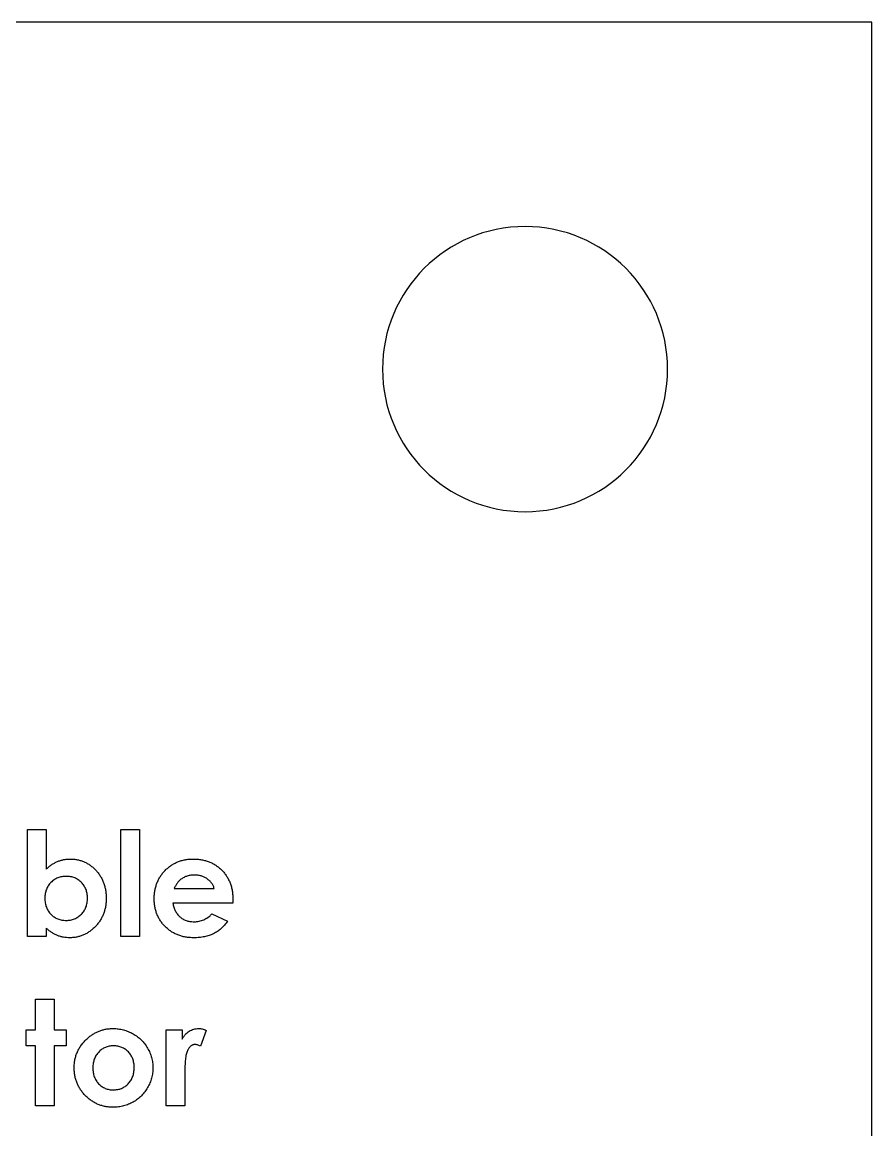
# Model space of a CAD drawing. Extents: x 0 to 254, y 0 to 81.
# Drawn here: x 223.01 to 254.12, y 40.67 to 81.21 of the extents above; entities that cross this region are included whole.
import ezdxf

# ---------------------------------------------------------------- set-up
doc = ezdxf.new("R2010")
doc.units = 0
doc.layers.get('0').update_dxf_attribs({"linetype": 'CONTINUOUS'})

msp = doc.modelspace()

# ---------------------------------------------------------------- linework, layer by layer
at = {"color": 7}
for points in [[(0.120758, 81.210954), (0.120758, 0.120761), (254.120758, 0.120761), (254.120758, 81.210954)], [(246.640458, 68.510949)], [(227.304219, 47.745761), (226.620374, 47.745761), (226.620374, 51.653445), (227.304219, 51.653445)], [(228.756631, 49.783582)], [(224.617682, 44.326524), (224.617682, 43.740366), (224.178066, 43.740366), (224.178066, 41.542314), (223.494219, 41.542314), (223.494219, 43.740366), (223.152298, 43.740366), (223.152298, 44.326524), (223.494219, 44.326524), (223.494219, 45.449998), (224.178066, 45.449998), (224.178066, 44.326524)], [(226.428041, 42.132176)]]:
    msp.add_lwpolyline(points, close=True, dxfattribs=at)
for points in [[(223.884985, 48.049556), (223.884985, 47.745788), (223.201137, 47.745788), (223.201137, 51.653472), (223.884985, 51.653472), (223.884985, 50.205645)], [(224.903885, 50.572649), (224.90389, 50.572755)], [(228.574219, 49.504235), (230.039606, 49.504235)], [(230.723451, 49.095903), (230.721069, 48.966893), (228.525327, 48.966893)], [(224.70164, 48.335359), (224.701634, 48.335623)], [(229.955603, 48.572293), (230.528019, 48.299825)], [(229.136665, 47.702819), (229.136713, 47.703004)], [(228.965035, 42.669571), (228.96499, 41.542314), (228.281143, 41.542314), (228.281143, 44.326524), (228.867298, 44.326524), (228.867298, 43.983836)], [(229.746527, 44.306654), (229.534352, 43.727375)], [(227.789626, 42.840413), (227.789639, 42.840545)], [(228.962625, 42.805038), (228.965035, 42.669571)]]:
    msp.add_lwpolyline(points, dxfattribs=at)
for points in [[(241.420758, 73.730646), (238.537999, 73.730646), (236.201058, 71.393717), (236.201058, 68.510949)], [(246.640458, 68.510949), (246.640458, 71.393717), (244.303518, 73.730646), (241.420758, 73.730646)], [(236.201058, 68.510949), (236.201058, 65.628181), (238.537999, 63.291249), (241.420758, 63.291249)], [(241.420758, 63.291249), (244.303518, 63.291249), (246.640458, 65.628181), (246.640458, 68.510949)], [(223.884985, 50.205645), (223.916737, 50.235543), (223.948493, 50.265441), (223.981912, 50.293434)], [(223.981912, 50.293434), (224.014099, 50.320369), (224.047828, 50.345504), (224.082658, 50.368973)], [(224.082658, 50.368973), (224.116762, 50.391991), (224.151923, 50.413317), (224.187983, 50.433081)], [(224.187983, 50.433081), (224.223223, 50.452396), (224.259323, 50.470202), (224.296362, 50.48576)], [(224.296362, 50.48576), (224.333239, 50.501105), (224.371051, 50.514467), (224.409318, 50.526214)], [(224.409318, 50.526214), (224.447515, 50.537856), (224.486168, 50.548175), (224.525327, 50.55598)], [(224.525327, 50.55598), (224.565133, 50.563918), (224.605464, 50.569474), (224.645916, 50.572649)], [(224.645916, 50.572649), (224.687045, 50.576088), (224.728302, 50.577411), (224.769558, 50.578734)], [(224.769558, 50.578734), (224.814403, 50.578814), (224.859249, 50.576088), (224.903885, 50.572649)], [(224.90389, 50.572755), (224.94717, 50.569051), (224.990255, 50.562436), (225.032874, 50.553705)], [(225.032874, 50.553705), (225.074866, 50.545238), (225.116406, 50.53439), (225.157279, 50.521664)], [(225.157279, 50.521664), (225.197464, 50.508964), (225.237003, 50.494279), (225.275579, 50.477372)], [(225.275579, 50.477372), (225.31446, 50.460439), (225.352364, 50.441098), (225.389297, 50.420143)], [(225.389297, 50.420143), (225.426826, 50.398712), (225.463351, 50.375772), (225.498438, 50.35069)], [(225.498438, 50.35069), (225.534225, 50.325025), (225.568515, 50.297429), (225.601474, 50.268272)], [(228.350596, 50.26134), (228.386106, 50.291344), (228.422906, 50.319813), (228.461263, 50.34606)], [(228.461263, 50.34606), (228.499051, 50.371989), (228.538347, 50.39559), (228.578799, 50.417047)], [(228.578799, 50.417047), (228.619238, 50.438479), (228.660833, 50.457687), (228.703203, 50.475044)], [(228.703203, 50.475044), (228.745677, 50.492507), (228.788931, 50.507958), (228.832952, 50.520843)], [(228.832952, 50.520843), (228.877847, 50.534073), (228.923538, 50.544391), (228.969567, 50.552884)], [(228.969567, 50.552884), (229.017084, 50.56188), (229.06496, 50.568759), (229.113054, 50.572728)], [(229.113054, 50.572728), (229.162763, 50.576962), (229.212704, 50.577755), (229.262644, 50.578814)], [(229.262644, 50.578814), (229.315359, 50.57884), (229.368077, 50.576168), (229.420629, 50.572728)], [(229.420629, 50.572728), (229.471257, 50.569024), (229.521732, 50.562409), (229.571748, 50.553678)], [(229.571748, 50.553678), (229.619778, 50.545212), (229.667387, 50.534364), (229.71447, 50.521637)], [(229.71447, 50.521637), (229.76046, 50.509202), (229.80595, 50.49465), (229.850323, 50.477346)], [(229.850323, 50.477346), (229.893813, 50.460413), (229.936231, 50.440728), (229.977781, 50.419349)], [(229.977781, 50.419349), (230.019072, 50.398183), (230.059503, 50.375217), (230.09837, 50.349896)], [(230.09837, 50.349896), (230.137552, 50.324232), (230.175149, 50.296397), (230.211326, 50.266711)], [(224.311615, 49.888939), (224.288173, 49.879943), (224.265252, 49.86936), (224.242924, 49.857639)], [(224.383357, 49.912487), (224.359094, 49.905608), (224.335083, 49.897935), (224.311615, 49.888939)], [(224.458916, 49.929949), (224.433463, 49.925452), (224.408272, 49.919366), (224.383357, 49.912487)], [(224.538291, 49.940004), (224.511698, 49.937358), (224.485166, 49.934712), (224.458916, 49.929949)], [(224.621495, 49.943708), (224.593729, 49.943787), (224.565977, 49.941062), (224.538291, 49.940004)], [(224.703934, 49.940004), (224.67651, 49.942649), (224.649009, 49.942914), (224.621495, 49.943708)], [(224.782544, 49.929949), (224.756536, 49.934712), (224.730268, 49.937887), (224.703934, 49.940004)], [(224.857342, 49.912487), (224.832762, 49.919631), (224.807772, 49.925452), (224.782544, 49.929949)], [(224.929084, 49.887352), (224.905562, 49.896877), (224.88166, 49.905343), (224.857342, 49.912487)], [(224.99701, 49.856078), (224.97497, 49.867719), (224.952216, 49.878038), (224.929084, 49.887352)], [(225.601474, 50.268272), (225.635717, 50.237977), (225.66852, 50.206069), (225.699929, 50.172863)], [(225.699929, 50.172863), (225.731546, 50.13942), (225.761748, 50.104627), (225.78999, 50.0683)], [(225.78999, 50.0683), (225.817935, 50.032343), (225.843962, 49.994878), (225.867838, 49.956117)], [(225.867838, 49.956117), (225.89173, 49.917329), (225.913463, 49.877218), (225.933476, 49.836287)], [(227.999515, 49.82401), (228.02047, 49.865179), (228.043751, 49.905132), (228.068968, 49.94384)], [(228.068968, 49.94384), (228.094553, 49.983078), (228.122099, 50.021019), (228.151396, 50.057558)], [(228.151396, 50.057558), (228.18117, 50.094705), (228.21274, 50.130398), (228.246035, 50.164423)], [(228.246035, 50.164423), (228.279293, 50.198369), (228.314269, 50.230648), (228.350596, 50.26134)], [(228.932933, 49.907116), (228.894547, 49.887537), (228.858405, 49.863777), (228.822266, 49.840018)], [(229.05276, 49.95445), (229.011565, 49.94175), (228.971136, 49.926589), (228.932933, 49.907116)], [(229.18098, 49.983448), (229.137625, 49.977627), (229.094795, 49.967309), (229.05276, 49.95445)], [(229.31836, 49.992709), (229.272375, 49.990063), (229.22639, 49.989798), (229.18098, 49.983448)], [(229.444293, 49.984242), (229.402571, 49.989534), (229.360465, 49.991121), (229.31836, 49.992709)], [(229.562591, 49.959107), (229.523906, 49.970748), (229.484275, 49.979215), (229.444293, 49.984242)], [(229.673258, 49.916376), (229.637571, 49.933574), (229.600535, 49.947756), (229.562591, 49.959107)], [(229.775531, 49.856845), (229.743111, 49.879335), (229.708856, 49.899284), (229.673258, 49.916376)], [(230.211326, 50.266711), (230.247976, 50.236654), (230.283171, 50.204852), (230.316651, 50.171302)], [(230.316651, 50.171302), (230.350264, 50.137647), (230.382151, 50.10222), (230.412055, 50.065231)], [(230.412055, 50.065231), (230.441492, 50.028798), (230.469009, 49.990804), (230.494483, 49.951487)], [(230.494483, 49.951487), (230.520042, 49.912064), (230.543521, 49.871318), (230.564698, 49.829381)], [(223.891843, 49.46841), (223.882371, 49.443804), (223.874354, 49.418933), (223.867422, 49.393613)], [(223.923135, 49.537863), (223.91152, 49.515374), (223.901016, 49.49209), (223.891843, 49.46841)], [(223.961296, 49.603507), (223.947379, 49.58234), (223.934708, 49.560379), (223.923135, 49.537863)], [(224.007087, 49.665313), (223.990789, 49.645469), (223.975403, 49.624911), (223.961296, 49.603507)], [(224.058988, 49.722569), (224.040705, 49.704313), (224.023449, 49.685236), (224.007087, 49.665313)], [(224.116993, 49.774454), (224.096831, 49.75805), (224.077398, 49.740852), (224.058988, 49.722569)], [(224.178051, 49.819486), (224.156963, 49.805463), (224.136635, 49.790408), (224.116993, 49.774454)], [(224.242924, 49.857639), (224.220646, 49.845997), (224.198976, 49.833297), (224.178051, 49.819486)], [(225.061121, 49.817158), (225.040484, 49.83118), (225.019108, 49.844357), (224.99701, 49.856078)], [(225.121414, 49.771358), (225.102047, 49.787498), (225.08196, 49.80287), (225.061121, 49.817158)], [(225.178657, 49.71868), (225.160401, 49.7372), (225.141301, 49.754716), (225.121414, 49.771358)], [(225.230555, 49.660683), (225.214336, 49.681056), (225.196919, 49.700238), (225.178657, 49.71868)], [(225.274823, 49.598876), (225.261144, 49.620308), (225.246412, 49.640892), (225.230555, 49.660683)], [(225.312983, 49.532466), (225.301289, 49.55522), (225.288589, 49.577366), (225.274823, 49.598876)], [(225.344276, 49.463013), (225.3352, 49.486825), (225.324617, 49.50987), (225.312983, 49.532466)], [(225.933476, 49.836287), (225.953558, 49.795197), (225.971899, 49.753234), (225.987663, 49.710345)], [(225.987663, 49.710345), (226.00375, 49.66661), (226.017132, 49.621895), (226.028877, 49.576784)], [(226.028877, 49.576784), (226.041021, 49.530164), (226.051393, 49.483068), (226.059407, 49.435575)], [(227.866713, 49.423325), (227.875206, 49.470368), (227.885895, 49.516988), (227.89877, 49.562999)], [(227.89877, 49.562999), (227.911417, 49.608163), (227.926196, 49.652745), (227.943037, 49.69656)], [(227.943037, 49.69656), (227.959732, 49.739952), (227.97843, 49.782577), (227.999515, 49.82401)], [(228.632226, 49.615651), (228.611298, 49.579429), (228.592756, 49.541832), (228.574219, 49.504235)], [(228.693282, 49.708758), (228.671215, 49.678807), (228.650781, 49.647771), (228.632226, 49.615651)], [(228.756631, 49.783555), (228.733374, 49.760801), (228.712702, 49.735137), (228.693282, 49.708758)], [(228.822266, 49.840018), (228.799723, 49.822026), (228.77717, 49.803796), (228.756631, 49.783582)], [(229.865589, 49.783556), (229.837374, 49.810146), (229.807336, 49.834726), (229.775531, 49.856845)], [(229.940387, 49.701138), (229.91803, 49.730798), (229.89264, 49.758076), (229.865589, 49.783556)], [(229.997627, 49.607264), (229.981646, 49.640257), (229.962485, 49.671848), (229.940387, 49.701138)], [(230.039606, 49.504235), (230.026694, 49.539054), (230.013783, 49.573873), (229.997627, 49.607264)], [(230.564698, 49.829381), (230.586129, 49.786969), (230.605179, 49.743339), (230.621941, 49.698862)], [(230.621941, 49.698862), (230.639006, 49.653592), (230.653685, 49.607449), (230.666208, 49.560723)], [(230.666208, 49.560723), (230.679146, 49.51241), (230.689782, 49.463489), (230.698262, 49.414197)], [(223.839958, 49.232561), (223.837841, 49.203615), (223.836995, 49.17459), (223.836148, 49.145486)], [(223.836148, 49.145486), (223.836942, 49.115853), (223.837735, 49.086299), (223.839958, 49.056851)], [(223.84988, 49.315005), (223.845197, 49.287726), (223.841995, 49.260183), (223.839958, 49.232561)], [(223.867422, 49.393613), (223.860331, 49.367683), (223.854404, 49.341463), (223.84988, 49.315005)], [(225.367929, 49.388982), (225.361156, 49.414118), (225.35351, 49.438803), (225.344276, 49.463013)], [(225.385471, 49.311142), (225.38092, 49.337336), (225.374861, 49.363265), (225.367929, 49.388982)], [(225.395393, 49.228698), (225.393276, 49.25632), (225.390207, 49.283863), (225.385471, 49.311142)], [(225.399203, 49.143026), (225.398409, 49.171733), (225.397351, 49.200255), (225.395393, 49.228698)], [(225.395393, 49.056639), (225.39751, 49.085347), (225.398356, 49.114107), (225.399203, 49.143026)], [(226.059407, 49.435575), (226.067689, 49.386575), (226.07343, 49.337098), (226.076949, 49.287515)], [(226.076949, 49.287515), (226.0806, 49.235974), (226.081818, 49.184274), (226.083061, 49.132575)], [(226.083061, 49.132575), (226.082003, 49.082621), (226.08068, 49.032694), (226.076949, 48.982953)], [(227.841524, 49.1226), (227.842583, 49.173797), (227.843641, 49.224994), (227.847636, 49.276032)], [(227.847636, 48.972978), (227.843694, 49.02272), (227.842609, 49.072647), (227.841524, 49.1226)], [(227.847636, 49.276032), (227.851446, 49.325377), (227.857902, 49.374563), (227.866713, 49.423325)], [(230.698262, 49.414197), (230.707073, 49.362868), (230.713529, 49.311142), (230.717339, 49.259257)], [(230.717339, 49.259257), (230.721307, 49.204938), (230.722392, 49.150434), (230.723451, 49.095903)], [(223.839958, 49.056851), (223.842075, 49.028488), (223.845197, 49.000177), (223.84988, 48.972131)], [(223.84988, 48.972131), (223.854378, 48.945144), (223.860278, 48.918394), (223.867422, 48.891989)], [(223.867422, 48.891989), (223.874354, 48.866324), (223.882477, 48.841189), (223.891843, 48.816424)], [(223.891843, 48.816424), (223.901077, 48.792082), (223.911501, 48.768058), (223.923135, 48.744695)], [(223.923135, 48.744695), (223.934618, 48.721677), (223.947265, 48.699108), (223.961296, 48.677518)], [(223.961296, 48.677518), (223.975372, 48.655822), (223.990866, 48.635105), (224.007087, 48.614944)], [(225.226732, 48.619309), (225.242951, 48.639418), (225.25832, 48.660293), (225.272526, 48.681883)], [(225.272526, 48.681883), (225.286734, 48.703579), (225.299783, 48.725963), (225.311449, 48.749061)], [(225.311449, 48.749061), (225.323117, 48.77208), (225.333383, 48.795919), (225.342741, 48.820022)], [(225.342741, 48.820022), (225.352266, 48.844629), (225.360812, 48.869499), (225.367929, 48.89482)], [(225.367929, 48.89482), (225.375205, 48.920749), (225.381, 48.946943), (225.385471, 48.973454)], [(225.385471, 48.973454), (225.390128, 49.000997), (225.393356, 49.028779), (225.395393, 49.056639)], [(226.027348, 48.701304), (226.014965, 48.657145), (226.000442, 48.613568), (225.983845, 48.570811)], [(226.05864, 48.838702), (226.050412, 48.792426), (226.040013, 48.746548), (226.027348, 48.701304)], [(226.076949, 48.982953), (226.073272, 48.934613), (226.067107, 48.886433), (226.05864, 48.838702)], [(227.866713, 48.829494), (227.857955, 48.876961), (227.851446, 48.924877), (227.847636, 48.972978)], [(227.89877, 48.692096), (227.885884, 48.73734), (227.875248, 48.783219), (227.866713, 48.829494)], [(227.943037, 48.561604), (227.926077, 48.604308), (227.911358, 48.647911), (227.89877, 48.692096)], [(228.525327, 48.966893), (228.529798, 48.941493), (228.53427, 48.915854), (228.539826, 48.89056)], [(228.539826, 48.89056), (228.54517, 48.866219), (228.55152, 48.841956), (228.558902, 48.818064)], [(228.558902, 48.818064), (228.566072, 48.794781), (228.574222, 48.771921), (228.583323, 48.749379)], [(228.583323, 48.749379), (228.592107, 48.727683), (228.601791, 48.706225), (228.612327, 48.68527)], [(228.612327, 48.68527), (228.622646, 48.664633), (228.633785, 48.644524), (228.645908, 48.624972)], [(224.007087, 48.614944), (224.023492, 48.594571), (224.040647, 48.57478), (224.058988, 48.55618)], [(224.058988, 48.55618), (224.077324, 48.537659), (224.096826, 48.520144), (224.116993, 48.503501)], [(224.116993, 48.503501), (224.136625, 48.487362), (224.156902, 48.471857), (224.178051, 48.457728)], [(224.178051, 48.457728), (224.1989, 48.443705), (224.220617, 48.431058), (224.242924, 48.419549)], [(224.242924, 48.419549), (224.265307, 48.407907), (224.288268, 48.397589), (224.311615, 48.388275)], [(224.311615, 48.388275), (224.335136, 48.37875), (224.359031, 48.370284), (224.383357, 48.36314)], [(224.383357, 48.36314), (224.408175, 48.355996), (224.433434, 48.350175), (224.458916, 48.345677)], [(224.458916, 48.345677), (224.485189, 48.341179), (224.511706, 48.33774), (224.538291, 48.335888)], [(224.538291, 48.335888), (224.565969, 48.333242), (224.593724, 48.332977), (224.621492, 48.331919)], [(224.621492, 48.331919), (224.648249, 48.331707), (224.674996, 48.334565), (224.70164, 48.335359)], [(224.701634, 48.335623), (224.727722, 48.338269), (224.753728, 48.341444), (224.779485, 48.346207)], [(224.779485, 48.346207), (224.804171, 48.350969), (224.828653, 48.35679), (224.852754, 48.363669)], [(224.852754, 48.363669), (224.876831, 48.370813), (224.900561, 48.379279), (224.923734, 48.388804)], [(224.923734, 48.388804), (224.94662, 48.398329), (224.968991, 48.409177), (224.990898, 48.420872)], [(224.990898, 48.420872), (225.013176, 48.432778), (225.034964, 48.445478), (225.055771, 48.459792)], [(225.055771, 48.459792), (225.076726, 48.47408), (225.096665, 48.489928), (225.116065, 48.506359)], [(225.116065, 48.506359), (225.136146, 48.523292), (225.155644, 48.541019), (225.174069, 48.559778)], [(225.174069, 48.559778), (225.192643, 48.578564), (225.210121, 48.598645), (225.226732, 48.619309)], [(225.860203, 48.326574), (225.835411, 48.287839), (225.808641, 48.250401), (225.780066, 48.214391)], [(225.928129, 48.445637), (225.907518, 48.404838), (225.884841, 48.365071), (225.860203, 48.326574)], [(225.983845, 48.570811), (225.967309, 48.528213), (225.948743, 48.486409), (225.928129, 48.445637)], [(227.999515, 48.437964), (227.978613, 48.478181), (227.959751, 48.519456), (227.943037, 48.561604)], [(228.068968, 48.319642), (228.043753, 48.357822), (228.0206, 48.39735), (227.999515, 48.437964)], [(228.151396, 48.208226), (228.122057, 48.243945), (228.094453, 48.281093), (228.068968, 48.319642)], [(228.645908, 48.624972), (228.657946, 48.605392), (228.670964, 48.586686), (228.684831, 48.568483)], [(228.684831, 48.568483), (228.698748, 48.550227), (228.713522, 48.532658), (228.729098, 48.515831)], [(228.729098, 48.515831), (228.744629, 48.499162), (228.760925, 48.482996), (228.777946, 48.467756)], [(228.777946, 48.467756), (228.795064, 48.45241), (228.812878, 48.437885), (228.83137, 48.424232)], [(228.83137, 48.424232), (228.849547, 48.410738), (228.868372, 48.398303), (228.887848, 48.386847)], [(228.887848, 48.386847), (228.907374, 48.375469), (228.927567, 48.365151), (228.948144, 48.355546)], [(228.948144, 48.355546), (228.968887, 48.346021), (228.990009, 48.33729), (229.011491, 48.329617)], [(229.011491, 48.329617), (229.03353, 48.32168), (229.055954, 48.3148), (229.078655, 48.30898)], [(229.078655, 48.30898), (229.102071, 48.302894), (229.125767, 48.298132), (229.149632, 48.294428)], [(229.149632, 48.294428), (229.174186, 48.290459), (229.198892, 48.287813), (229.223665, 48.285961)], [(229.223665, 48.285961), (229.249568, 48.283315), (229.275542, 48.283315), (229.301519, 48.282786)], [(229.301519, 48.282786), (229.332872, 48.282918), (229.36422, 48.285696), (229.395398, 48.287548)], [(229.395398, 48.287548), (229.425619, 48.290459), (229.455676, 48.295221), (229.485457, 48.301307)], [(229.485457, 48.301307), (229.514567, 48.307392), (229.543412, 48.314536), (229.571703, 48.323532)], [(229.571703, 48.323532), (229.600255, 48.332528), (229.628242, 48.343375), (229.655656, 48.355573)], [(229.655656, 48.355573), (229.68304, 48.367744), (229.709853, 48.381237), (229.735795, 48.396028)], [(229.735795, 48.396028), (229.762095, 48.411109), (229.787508, 48.42783), (229.812117, 48.445637)], [(229.812117, 48.445637), (229.837517, 48.463893), (229.862049, 48.483552), (229.885386, 48.504401)], [(229.885386, 48.504401), (229.909648, 48.526097), (229.932632, 48.549221), (229.955603, 48.572293)], [(230.528019, 48.299825), (230.510001, 48.274954), (230.491975, 48.25003), (230.473067, 48.225795)], [(223.988019, 47.962534), (223.952753, 47.990421), (223.918867, 48.019975), (223.884985, 48.049556)], [(224.091053, 47.888504), (224.055599, 47.911523), (224.021198, 47.936314), (223.988019, 47.962534)], [(224.194852, 47.827464), (224.15931, 47.84625), (224.124708, 47.866596), (224.091053, 47.888504)], [(225.369451, 47.857944), (225.332224, 47.836778), (225.294108, 47.817252), (225.254968, 47.799948)], [(225.480118, 47.928165), (225.444558, 47.902765), (225.407469, 47.879561), (225.369451, 47.857944)], [(225.585443, 48.012117), (225.551598, 47.98259), (225.516665, 47.954253), (225.480118, 47.928165)], [(225.686951, 48.108293), (225.654539, 48.07477), (225.62058, 48.042809), (225.585443, 48.012117)], [(225.780066, 48.214391), (225.750808, 48.177508), (225.719669, 48.142133), (225.686951, 48.108293)], [(228.246035, 48.103663), (228.212896, 48.137053), (228.181249, 48.171873), (228.151396, 48.208226)], [(228.350596, 48.008254), (228.314059, 48.038126), (228.279296, 48.070167), (228.246035, 48.103663)], [(228.463554, 47.925837), (228.424523, 47.951501), (228.386693, 47.978753), (228.350596, 48.008254)], [(228.583379, 47.855616), (228.542271, 47.877047), (228.502318, 47.900463), (228.463554, 47.925837)], [(228.710072, 47.79836), (228.666842, 47.815029), (228.62453, 47.834264), (228.583379, 47.855616)], [(230.010555, 47.844186), (229.985313, 47.831751), (229.959567, 47.820374), (229.933468, 47.809843)], [(230.084588, 47.883874), (230.060325, 47.869851), (230.035682, 47.856542), (230.010555, 47.844186)], [(230.156329, 47.928138), (230.132967, 47.912528), (230.10895, 47.897897), (230.084588, 47.883874)], [(230.225021, 47.977748), (230.20269, 47.96055), (230.179824, 47.943828), (230.156329, 47.928138)], [(230.290656, 48.031934), (230.269357, 48.013149), (230.247455, 47.995131), (230.225021, 47.977748)], [(230.354005, 48.091466), (230.333526, 48.071093), (230.312407, 48.05109), (230.290656, 48.031934)], [(230.415063, 48.156342), (230.395325, 48.134117), (230.375, 48.112474), (230.354005, 48.091466)], [(230.473067, 48.225795), (230.45452, 48.201982), (230.4351, 48.17891), (230.415063, 48.156342)], [(224.29865, 47.779363), (224.26322, 47.793386), (224.228612, 47.809684), (224.194852, 47.827464)], [(224.404738, 47.743512), (224.368812, 47.753831), (224.333337, 47.765473), (224.29865, 47.779363)], [(224.515405, 47.717583), (224.478128, 47.724462), (224.441202, 47.733193), (224.404738, 47.743512)], [(224.629887, 47.702237), (224.591518, 47.705412), (224.55328, 47.710439), (224.515405, 47.717583)], [(224.748953, 47.696946), (224.709215, 47.696946), (224.669482, 47.699591), (224.629887, 47.702237)], [(224.882517, 47.703031), (224.838165, 47.698798), (224.793559, 47.698004), (224.748953, 47.696946)], [(225.010739, 47.722875), (224.968353, 47.714143), (224.925557, 47.707), (224.882517, 47.703031)], [(225.135144, 47.754916), (225.094263, 47.742216), (225.052705, 47.731632), (225.010739, 47.722875)], [(225.254968, 47.799948), (225.215932, 47.78275), (225.175876, 47.767669), (225.135144, 47.754916)], [(228.845163, 47.754095), (228.799448, 47.766531), (228.754279, 47.781242), (228.710072, 47.79836)], [(228.987122, 47.722054), (228.939339, 47.730521), (228.891965, 47.741369), (228.845163, 47.754095)], [(229.136713, 47.703004), (229.086595, 47.706709), (229.036639, 47.713323), (228.987122, 47.722054)], [(229.293891, 47.696469), (229.241424, 47.696681), (229.188957, 47.69938), (229.136665, 47.702819)], [(229.39616, 47.699115), (229.362095, 47.696469), (229.327993, 47.696469), (229.293891, 47.696469)], [(229.494617, 47.705994), (229.461862, 47.702819), (229.42903, 47.700438), (229.39616, 47.699115)], [(229.589256, 47.717371), (229.557821, 47.712609), (229.526256, 47.708905), (229.494617, 47.705994)], [(229.680844, 47.733511), (229.650459, 47.727425), (229.619918, 47.722134), (229.589256, 47.717371)], [(229.768614, 47.754148), (229.739621, 47.746211), (229.710305, 47.739596), (229.680844, 47.733511)], [(229.852569, 47.780078), (229.82482, 47.770553), (229.796872, 47.761821), (229.768614, 47.754148)], [(229.933468, 47.809843), (229.906811, 47.798995), (229.879787, 47.789206), (229.852569, 47.780078)], [(225.598416, 44.165472), (225.635193, 44.188227), (225.672809, 44.209869), (225.711372, 44.229581)], [(225.711372, 44.229581), (225.749406, 44.248895), (225.78836, 44.266702), (225.828146, 44.282233)], [(225.828146, 44.282233), (225.867873, 44.297843), (225.908433, 44.311152), (225.949497, 44.322688)], [(225.949497, 44.322688), (225.990505, 44.334329), (226.032018, 44.343854), (226.073901, 44.351686)], [(226.073901, 44.351686), (226.116584, 44.359624), (226.159653, 44.365709), (226.202886, 44.369149)], [(226.202886, 44.369149), (226.246785, 44.372853), (226.290854, 44.373911), (226.334923, 44.375234)], [(226.334923, 44.375234), (226.367255, 44.375287), (226.399585, 44.375287), (226.431853, 44.372059)], [(226.431853, 44.372059), (226.46349, 44.369413), (226.495065, 44.367032), (226.526492, 44.362799)], [(226.526492, 44.362799), (226.55793, 44.358565), (226.589217, 44.353538), (226.620369, 44.347453)], [(226.620369, 44.347453), (226.65136, 44.341632), (226.682213, 44.334753), (226.712719, 44.326815)], [(226.712719, 44.326815), (226.743075, 44.318878), (226.773086, 44.309617), (226.802778, 44.299352)], [(226.802778, 44.299352), (226.832861, 44.289033), (226.862616, 44.277656), (226.892075, 44.265749)], [(226.892075, 44.265749), (226.921721, 44.253579), (226.951069, 44.240879), (226.979845, 44.226829)], [(226.979845, 44.226829), (227.009113, 44.212542), (227.037792, 44.197143), (227.066089, 44.181056)], [(228.978727, 44.153275), (228.999471, 44.177088), (229.021989, 44.199154), (229.045892, 44.219685)], [(229.045892, 44.219685), (229.069493, 44.240058), (229.094448, 44.258685), (229.120687, 44.275407)], [(229.120687, 44.275407), (229.146537, 44.291811), (229.173617, 44.306416), (229.201588, 44.318904)], [(229.201588, 44.318904), (229.229309, 44.33134), (229.257897, 44.341658), (229.287067, 44.350204)], [(229.287067, 44.350204), (229.316092, 44.358671), (229.345691, 44.365286), (229.375602, 44.369254)], [(229.375602, 44.369254), (229.40617, 44.373223), (229.43706, 44.374282), (229.467952, 44.37534)], [(229.467952, 44.37534), (229.490389, 44.375366), (229.512815, 44.372694), (229.535114, 44.370842)], [(229.535114, 44.370842), (229.558239, 44.368196), (229.581199, 44.364227), (229.603805, 44.358671)], [(229.603805, 44.358671), (229.627882, 44.35285), (229.651571, 44.345177), (229.674785, 44.336446)], [(229.674785, 44.336446), (229.699047, 44.32745), (229.722781, 44.317132), (229.746527, 44.306654)], [(225.176329, 43.774709), (225.206192, 43.815376), (225.238289, 43.854428), (225.272494, 43.89147)], [(225.272494, 43.89147), (225.30788, 43.929782), (225.345519, 43.965977), (225.383175, 44.002145)], [(225.383175, 44.002145), (225.417727, 44.032122), (225.452265, 44.0621), (225.488511, 44.089907)], [(225.488511, 44.089907), (225.523772, 44.116948), (225.560652, 44.141951), (225.598416, 44.165472)], [(227.066089, 44.181056), (227.094272, 44.164917), (227.12208, 44.148327), (227.149282, 44.13068)], [(227.149282, 44.13068), (227.176108, 44.113217), (227.202346, 44.094934), (227.227892, 44.075726)], [(227.227892, 44.075726), (227.253186, 44.056676), (227.277822, 44.036753), (227.301925, 44.016194)], [(227.301925, 44.016194), (227.325764, 43.995822), (227.349116, 43.974893), (227.371378, 43.952853)], [(227.371378, 43.952853), (227.39363, 43.930893), (227.41481, 43.907689), (227.435489, 43.884141)], [(227.435489, 43.884141), (227.455995, 43.860858), (227.476034, 43.837019), (227.495021, 43.812412)], [(227.495021, 43.812412), (227.514309, 43.787542), (227.532501, 43.761612), (227.549972, 43.735313)], [(228.867298, 43.983836), (228.883887, 44.014289), (228.900458, 44.044743), (228.919196, 44.0739)], [(228.919196, 44.0739), (228.937082, 44.101734), (228.956931, 44.128378), (228.978727, 44.153275)], [(229.337441, 43.789023), (229.324424, 43.789129), (229.31138, 43.789129), (229.298516, 43.785848)], [(229.378656, 43.785319), (229.365029, 43.787965), (229.351237, 43.788229), (229.337441, 43.789023)], [(224.977127, 43.383152), (224.991811, 43.429878), (225.00921, 43.475757), (225.029027, 43.520551)], [(225.029027, 43.520551), (225.048792, 43.565212), (225.070953, 43.608789), (225.095427, 43.651043)], [(225.095427, 43.651043), (225.120113, 43.693694), (225.147158, 43.734969), (225.176329, 43.774709)], [(225.715954, 43.394371), (225.702461, 43.372939), (225.689734, 43.351297), (225.678555, 43.328754)], [(225.759457, 43.456971), (225.7439, 43.436863), (225.729554, 43.415881), (225.715954, 43.394371)], [(225.809831, 43.514968), (225.792025, 43.496447), (225.775134, 43.477212), (225.759457, 43.456971)], [(225.865544, 43.56762), (225.846283, 43.550951), (225.827598, 43.533356), (225.809831, 43.514968)], [(225.924314, 43.614187), (225.903835, 43.599899), (225.884396, 43.584077), (225.865544, 43.56762)], [(225.986898, 43.652339), (225.965388, 43.640698), (225.944345, 43.628262), (225.924314, 43.614187)], [(226.053298, 43.684407), (226.030623, 43.674882), (226.008528, 43.664034), (225.986898, 43.652339)], [(226.121987, 43.708749), (226.09873, 43.701605), (226.075722, 43.693667), (226.053298, 43.684407)], [(226.194493, 43.727005), (226.170019, 43.722242), (226.145857, 43.715892), (226.121987, 43.708749)], [(226.270815, 43.736794), (226.245229, 43.734149), (226.219687, 43.731767), (226.194493, 43.727005)], [(226.350195, 43.740234), (226.323713, 43.740446), (226.297239, 43.737588), (226.270815, 43.736794)], [(226.431097, 43.736265), (226.404175, 43.738911), (226.377185, 43.739176), (226.350195, 43.740234)], [(226.508945, 43.726476), (226.483201, 43.731238), (226.457185, 43.734413), (226.431097, 43.736265)], [(226.582216, 43.709013), (226.558113, 43.716157), (226.533654, 43.721978), (226.508945, 43.726476)], [(226.652431, 43.684672), (226.629492, 43.693932), (226.606007, 43.702134), (226.582216, 43.709013)], [(226.718831, 43.653371), (226.697267, 43.665013), (226.675095, 43.675332), (226.652431, 43.684672)], [(226.781416, 43.615218), (226.761334, 43.629241), (226.740373, 43.641809), (226.718831, 43.653371)], [(226.840185, 43.569419), (226.821346, 43.585559), (226.801833, 43.601063), (226.781416, 43.615218)], [(226.895136, 43.517508), (226.877674, 43.535764), (226.859285, 43.552962), (226.840185, 43.569419)], [(226.94551, 43.459511), (226.929715, 43.479619), (226.912892, 43.499066), (226.895136, 43.517508)], [(226.989013, 43.397704), (226.975625, 43.419136), (226.96106, 43.439667), (226.94551, 43.459511)], [(227.025647, 43.331294), (227.01464, 43.354048), (227.002417, 43.376247), (226.989013, 43.397704)], [(227.549972, 43.735313), (227.567567, 43.708854), (227.584405, 43.681893), (227.600343, 43.65443)], [(227.600343, 43.65443), (227.616271, 43.626939), (227.63131, 43.598947), (227.645375, 43.570477)], [(227.645375, 43.570477), (227.65924, 43.542405), (227.67217, 43.513857), (227.684298, 43.484991)], [(227.684298, 43.484991), (227.696443, 43.456098), (227.707767, 43.426862), (227.717879, 43.397228)], [(227.717879, 43.397228), (227.727827, 43.368045), (227.736585, 43.338464), (227.744594, 43.308672)], [(229.004667, 43.384872), (228.998714, 43.354286), (228.994295, 43.323409), (228.990168, 43.292533)], [(229.023743, 43.465014), (229.016309, 43.438556), (229.009906, 43.411833), (229.004667, 43.384872)], [(229.045889, 43.532933), (229.037369, 43.510708), (229.030199, 43.487954), (229.023743, 43.465014)], [(229.071077, 43.588654), (229.06142, 43.570663), (229.053165, 43.551983), (229.045889, 43.532933)], [(229.099316, 43.635221), (229.089394, 43.619875), (229.079684, 43.604635), (229.071077, 43.588654)], [(229.12832, 43.676417), (229.117842, 43.663187), (229.108503, 43.649297), (229.099316, 43.635221)], [(229.15961, 43.710759), (229.148576, 43.699912), (229.137967, 43.688534), (229.12832, 43.676417)], [(229.191667, 43.739017), (229.180263, 43.73055), (229.169759, 43.720761), (229.15961, 43.710759)], [(229.226009, 43.760448), (229.214077, 43.754098), (229.202462, 43.747219), (229.191667, 43.739017)], [(229.261882, 43.776588), (229.249526, 43.772354), (229.237619, 43.766798), (229.226009, 43.760448)], [(229.298516, 43.785848), (229.286054, 43.783202), (229.273777, 43.780821), (229.261882, 43.776588)], [(229.425212, 43.773942), (229.409972, 43.778969), (229.394433, 43.782938), (229.378656, 43.785319)], [(229.47711, 43.754098), (229.460123, 43.761507), (229.442873, 43.768121), (229.425212, 43.773942)], [(229.534352, 43.727375), (229.515382, 43.736636), (229.496422, 43.745632), (229.47711, 43.754098)], [(224.910753, 42.932064), (224.912341, 42.984584), (224.913664, 43.037077), (224.918373, 43.089333)], [(224.918373, 43.089333), (224.922924, 43.139762), (224.930491, 43.18998), (224.940492, 43.239669)], [(224.940492, 43.239669), (224.950255, 43.288114), (224.96232, 43.336057), (224.977127, 43.383152)], [(225.597646, 43.024219), (225.595529, 42.995802), (225.595, 42.96728), (225.594603, 42.938547)], [(225.608335, 43.106636), (225.603599, 43.079331), (225.599789, 43.051815), (225.597646, 43.024219)], [(225.625136, 43.184503), (225.61831, 43.158839), (225.612886, 43.13283), (225.608335, 43.106636)], [(225.64879, 43.258534), (225.63982, 43.234192), (225.631804, 43.209533), (225.625136, 43.184503)], [(225.678555, 43.328754), (225.667284, 43.306), (225.657574, 43.282399), (225.64879, 43.258534)], [(227.055413, 43.261074), (227.046576, 43.284886), (227.036707, 43.308408), (227.025647, 43.331294)], [(227.079067, 43.187043), (227.072399, 43.212179), (227.064435, 43.236785), (227.055413, 43.261074)], [(227.095868, 43.108435), (227.091475, 43.134894), (227.085972, 43.16114), (227.079067, 43.187043)], [(227.105789, 43.02525), (227.103937, 43.053085), (227.100445, 43.080866), (227.095868, 43.108435)], [(227.108832, 42.938017), (227.108303, 42.967254), (227.107774, 42.996305), (227.105789, 43.02525)], [(227.744594, 43.308672), (227.75269, 43.278642), (227.759993, 43.248374), (227.765972, 43.217867)], [(227.765972, 43.217867), (227.771952, 43.187281), (227.776556, 43.156431), (227.780472, 43.125501)], [(227.780472, 43.125501), (227.78444, 43.094307), (227.787721, 43.063007), (227.789626, 43.031627)], [(227.789626, 43.031627), (227.791478, 42.999877), (227.792007, 42.968048), (227.792669, 42.936403)], [(228.969557, 43.072717), (228.967176, 43.029987), (228.965297, 42.987256), (228.964212, 42.9445)], [(228.977944, 43.188737), (228.97424, 43.150134), (228.9717, 43.111425), (228.969557, 43.072717)], [(228.990168, 43.292533), (228.985538, 43.257978), (228.981278, 43.223397), (228.977944, 43.188737)], [(224.917632, 42.784771), (224.913584, 42.833772), (224.912182, 42.882905), (224.910753, 42.932064)], [(224.936709, 42.643589), (224.927898, 42.690262), (224.921548, 42.737437), (224.917632, 42.784771)], [(224.969525, 42.507726), (224.956322, 42.552414), (224.945342, 42.597763), (224.936709, 42.643589)], [(225.594603, 42.938547), (225.595132, 42.908834), (225.595662, 42.87928), (225.597646, 42.849832)], [(225.597646, 42.849832), (225.599498, 42.821733), (225.602964, 42.793687), (225.607568, 42.765879)], [(225.607568, 42.765879), (225.611986, 42.739183), (225.617516, 42.712672), (225.624369, 42.686504)], [(225.624369, 42.686504), (225.631036, 42.661104), (225.638974, 42.635757), (225.648023, 42.610939)], [(225.648023, 42.610939), (225.656833, 42.586862), (225.666702, 42.563103), (225.677788, 42.539952)], [(227.024118, 42.543259), (227.035468, 42.566278), (227.045655, 42.59009), (227.054645, 42.61422)], [(227.054645, 42.61422), (227.063774, 42.638827), (227.071685, 42.663724), (227.078299, 42.689018)], [(227.078299, 42.689018), (227.085099, 42.714947), (227.090523, 42.74122), (227.0951, 42.767626)], [(227.0951, 42.767626), (227.099863, 42.795222), (227.103646, 42.822977), (227.105789, 42.850837)], [(227.105789, 42.850837), (227.107906, 42.879756), (227.108435, 42.908781), (227.108832, 42.938017)], [(227.765218, 42.652797), (227.759292, 42.622052), (227.752624, 42.59144), (227.744607, 42.561198)], [(227.780485, 42.745903), (227.776357, 42.714709), (227.771172, 42.683673), (227.765218, 42.652797)], [(227.789639, 42.840545), (227.787787, 42.808901), (227.784665, 42.777336), (227.780485, 42.745903)], [(227.792669, 42.936403), (227.79214, 42.904495), (227.791611, 42.872427), (227.789626, 42.840413)], [(228.964212, 42.9445), (228.963154, 42.897959), (228.962889, 42.851393), (228.962625, 42.805038)], [(225.015319, 42.377207), (224.99783, 42.419884), (224.982588, 42.463487), (224.969525, 42.507726)], [(225.074088, 42.252799), (225.052393, 42.293228), (225.032731, 42.334767), (225.015319, 42.377207)], [(225.14583, 42.133737), (225.11998, 42.172234), (225.096004, 42.211948), (225.074088, 42.252799)], [(225.677788, 42.539952), (225.688795, 42.516933), (225.701019, 42.494496), (225.714422, 42.472801)], [(225.714422, 42.472801), (225.727784, 42.451105), (225.742365, 42.430308), (225.757925, 42.410227)], [(225.757925, 42.410227), (225.773509, 42.390118), (225.790085, 42.370751), (225.807535, 42.352203)], [(225.807535, 42.352203), (225.824944, 42.333683), (225.843208, 42.316035), (225.862486, 42.299551)], [(225.862486, 42.299551), (225.881245, 42.283412), (225.900943, 42.268569), (225.921255, 42.254519)], [(225.921255, 42.254519), (225.941469, 42.240496), (225.962297, 42.227426), (225.98384, 42.215599)], [(225.98384, 42.215599), (226.005086, 42.203957), (226.027046, 42.193639), (226.049478, 42.184299)], [(226.049478, 42.184299), (226.072179, 42.175038), (226.095391, 42.166836), (226.118931, 42.159957)], [(226.577633, 42.160195), (226.601181, 42.167074), (226.624409, 42.175277), (226.647087, 42.184537)], [(226.647087, 42.184537), (226.669788, 42.194062), (226.691971, 42.204645), (226.713486, 42.216604)], [(226.713486, 42.216604), (226.734997, 42.228511), (226.755849, 42.241475), (226.776071, 42.255525)], [(226.776071, 42.255525), (226.796682, 42.269812), (226.816626, 42.284973), (226.835602, 42.301298)], [(226.835602, 42.301298), (226.855102, 42.317966), (226.873581, 42.336064), (226.891318, 42.354743)], [(226.891318, 42.354743), (226.90923, 42.373529), (226.926362, 42.393108), (226.942454, 42.413507)], [(226.942454, 42.413507), (226.958276, 42.433616), (226.973104, 42.454465), (226.986719, 42.476081)], [(226.986719, 42.476081), (227.000372, 42.497777), (227.012833, 42.52024), (227.024118, 42.543259)], [(227.599595, 42.210889), (227.583746, 42.183108), (227.566836, 42.155935), (227.549221, 42.129213)], [(227.644624, 42.296376), (227.630416, 42.267457), (227.615549, 42.238856), (227.599595, 42.210889)], [(227.684311, 42.383371), (227.672114, 42.353923), (227.658673, 42.324978), (227.644624, 42.296376)], [(227.71713, 42.471134), (227.707076, 42.441553), (227.696281, 42.412211), (227.684311, 42.383371)], [(227.744607, 42.561198), (227.736591, 42.53085), (227.727224, 42.500873), (227.71713, 42.471134)], [(225.230547, 42.020019), (225.200485, 42.056532), (225.172193, 42.094473), (225.14583, 42.133737)], [(225.328239, 41.912413), (225.294029, 41.946756), (225.26136, 41.982607), (225.230547, 42.020019)], [(225.435853, 41.813962), (225.39846, 41.84505), (225.362574, 41.877964), (225.328239, 41.912413)], [(225.548047, 41.729242), (225.509341, 41.7557), (225.471897, 41.783984), (225.435853, 41.813962)], [(226.118931, 42.159957), (226.14277, 42.152813), (226.166979, 42.146993), (226.191434, 42.142495)], [(226.191434, 42.142495), (226.216676, 42.137732), (226.242179, 42.134557), (226.267759, 42.132705)], [(226.267759, 42.132705), (226.294421, 42.130059), (226.32116, 42.129795), (226.347901, 42.128736)], [(226.347901, 42.128736), (226.374656, 42.128525), (226.401405, 42.131382), (226.428041, 42.132176)], [(226.428041, 42.132149), (226.453626, 42.134795), (226.479111, 42.13797), (226.504365, 42.142733)], [(226.504365, 42.142733), (226.529051, 42.147495), (226.553522, 42.153316), (226.577633, 42.160195)], [(227.230959, 41.788059), (227.20585, 41.769009), (227.180172, 41.750567), (227.153872, 41.733105)], [(227.303465, 41.846823), (227.279943, 41.82645), (227.255718, 41.806897), (227.230959, 41.788059)], [(227.371391, 41.910164), (227.349616, 41.888204), (227.326878, 41.86709), (227.303465, 41.846823)], [(227.434738, 41.978876), (227.414286, 41.955328), (227.393312, 41.93231), (227.371391, 41.910164)], [(227.494269, 42.051372), (227.475299, 42.026501), (227.455278, 42.002451), (227.434738, 41.978876)], [(227.549221, 42.129213), (227.531732, 42.102701), (227.513539, 42.076613), (227.494269, 42.051372)], [(225.666348, 41.65672), (225.625681, 41.67868), (225.58625, 41.703128), (225.548047, 41.729242)], [(225.78999, 41.597956), (225.747792, 41.615418), (225.706469, 41.634971), (225.666348, 41.65672)], [(225.918974, 41.552183), (225.875247, 41.565147), (225.832181, 41.580546), (225.78999, 41.597956)], [(226.053301, 41.519348), (226.007996, 41.528079), (225.963149, 41.538927), (225.918974, 41.552183)], [(226.192969, 41.500298), (226.146146, 41.504267), (226.099486, 41.510617), (226.053301, 41.519348)], [(226.337984, 41.493419), (226.289587, 41.496065), (226.241192, 41.496594), (226.192969, 41.500298)], [(226.437209, 41.496329), (226.404186, 41.493683), (226.371086, 41.493683), (226.337984, 41.493419)], [(226.534139, 41.50559), (226.501918, 41.501621), (226.469599, 41.498446), (226.437209, 41.496329)], [(226.629539, 41.520142), (226.597908, 41.514321), (226.566071, 41.509558), (226.534139, 41.50559)], [(226.722654, 41.540779), (226.691865, 41.532842), (226.660803, 41.525963), (226.629539, 41.520142)], [(226.813478, 41.567476), (226.783516, 41.557686), (226.753219, 41.54869), (226.722654, 41.540779)], [(226.90201, 41.60031), (226.872908, 41.588404), (226.84336, 41.577292), (226.813478, 41.567476)], [(226.988254, 41.639231), (226.959885, 41.625472), (226.931172, 41.612323), (226.90201, 41.60031)], [(227.072971, 41.683495), (227.045226, 41.667885), (227.016913, 41.653174), (226.988254, 41.639231)], [(227.153872, 41.733105), (227.12752, 41.715642), (227.100519, 41.699053), (227.072971, 41.683495)]]:
    msp.add_open_spline(points, degree=3, dxfattribs=at)

doc.saveas('drawing.dxf')
